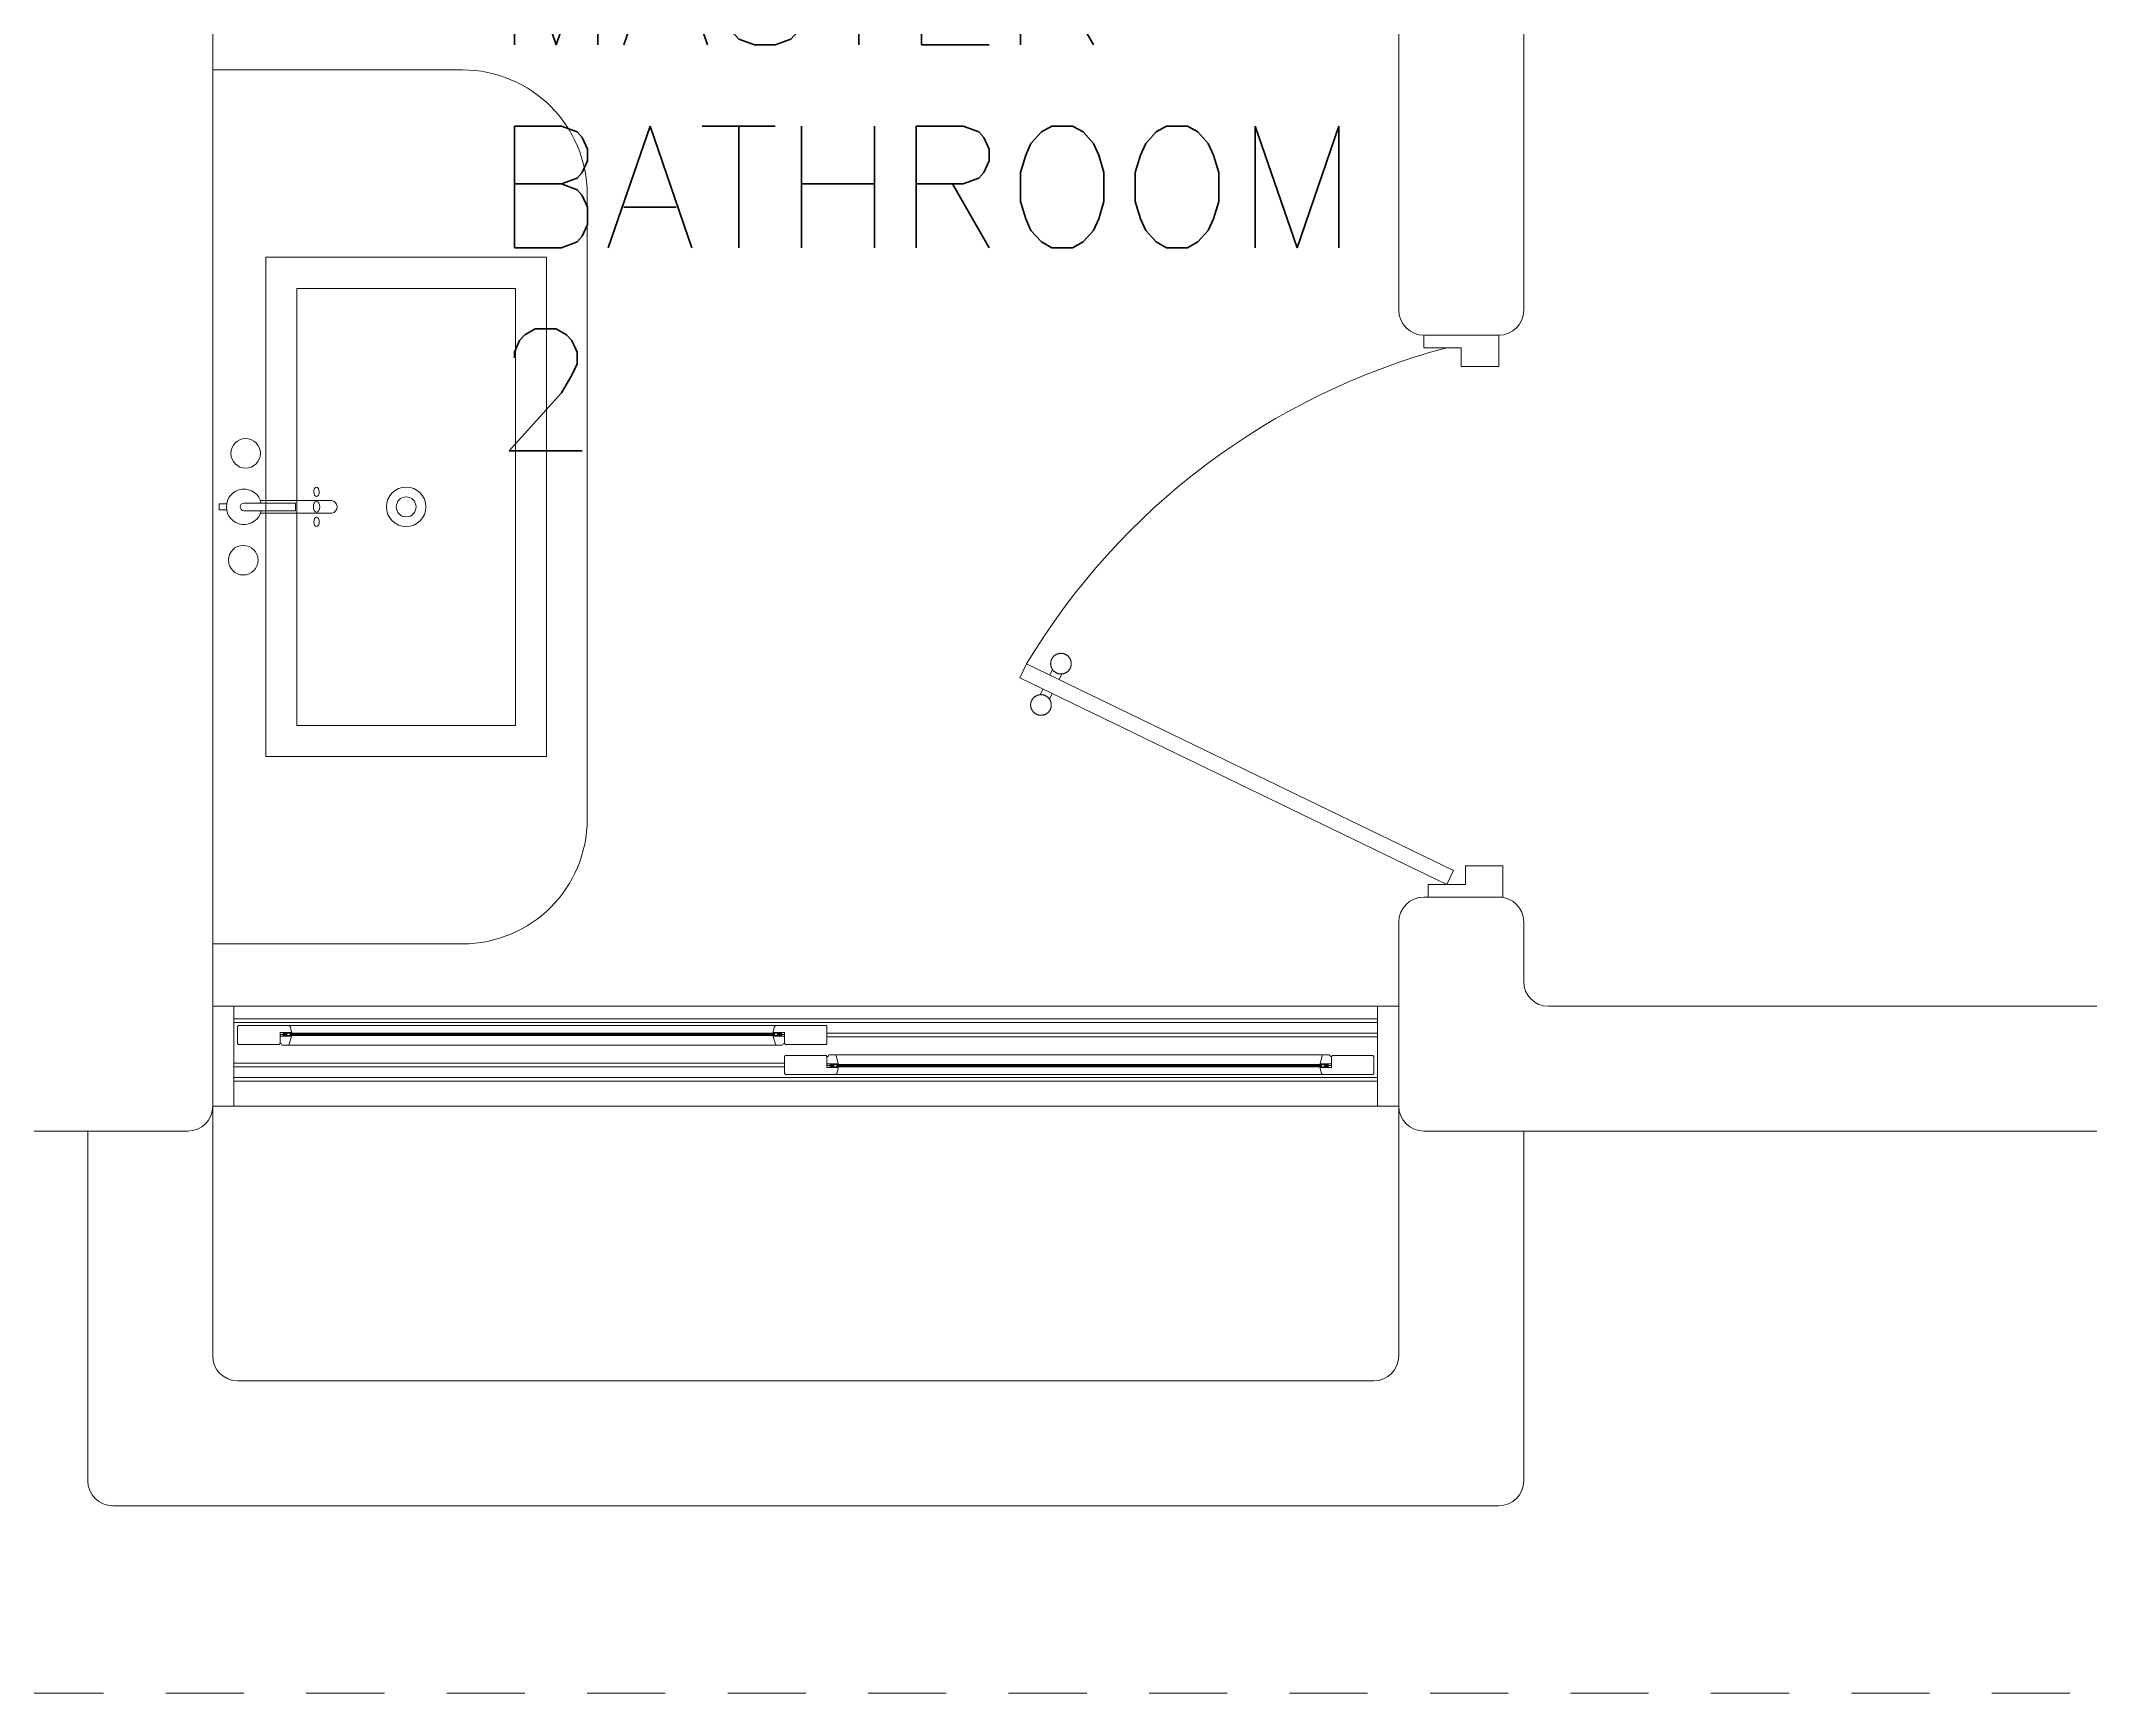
# Model space of a CAD drawing. Header units: metres. Extents: x -232 to 581, y 30 to 789.
# Drawn here: x 231.488 to 234.771, y 725.922 to 728.569 of the extents above; entities that cross this region are included whole.
import ezdxf

# ---------------------------------------------------------------- set-up
doc = ezdxf.new("R2010")
doc.units = ezdxf.units.M
doc.linetypes.add('HIDDEN2', pattern=[0.1875, 0.125, -0.0625])
doc.layers.add('1', color=1, linetype='Continuous')
for name, color, linetype, lineweight in [('A-DOOR', 35, 'Continuous', 5), ('A-WALL', 250, 'Continuous', 20), ('baños', 140, 'Continuous', 0), ('cristales', 131, 'Continuous', 0), ('muros bajitos', 252, 'Continuous', 5), ('textos', 7, 'Continuous', 0)]:
    doc.layers.add(name, color=color, linetype=linetype, lineweight=lineweight)
doc.layers.add('Techos 1', color=7, linetype='HIDDEN2', lineweight=9, true_color=0x42391a)
doc.styles.get("Standard").update_dxf_attribs({"font": 'arial.ttf'})

# ---------------------------------------------------------------- blocks, each defined once
blk = doc.blocks.new('P90')
at = {"layer": 'A-DOOR'}
for p, q in [((-0.0476, -0.8576), (0.6364, -0.5264)), ((-0.0368, -0.88), (0.6473, -0.5489)), ((0.5843, -0.5517), (0.58, -0.5427)), ((0.5992, -0.5445), (0.5949, -0.5355)), ((0.6473, -0.5489), (0.6364, -0.5264)), ((0.5952, -0.5741), (0.5995, -0.5831)), ((0.6101, -0.5669), (0.6144, -0.5759)), ((-0.0368, -0.88), (-0.0476, -0.8576))]:
    blk.add_line(p, q, dxfattribs=at)
for points in [[(-0.06, -0.02), (-0.06, -0.05), (-0.12, -0.05), (-0.12, 0), (0, 0), (0, -0.02)], [(-0.0668, -0.88), (-0.0668, -0.85), (-0.1268, -0.85), (-0.1268, -0.9), (-0.0068, -0.9), (-0.0068, -0.88)]]:
    blk.add_lwpolyline(points, close=True, dxfattribs=at)
blk.add_arc((-0.3259, -1.105), 1.1228, 31.0139, 75.0797, dxfattribs=at)
for points in [[(0.5812, -0.5096), (0.5857, -0.5096), (0.5933, -0.5141), (0.5977, -0.5218), (0.5977, -0.5306), (0.5933, -0.5383), (0.5856, -0.5427), (0.5767, -0.5427), (0.5691, -0.5383), (0.5647, -0.5306), (0.5647, -0.5217), (0.5691, -0.514), (0.5768, -0.5096), (0.5812, -0.5096)], [(0.6133, -0.5758), (0.6177, -0.5758), (0.6254, -0.5803), (0.6298, -0.5879), (0.6298, -0.5968), (0.6253, -0.6045), (0.6176, -0.6089), (0.6088, -0.6089), (0.6011, -0.6044), (0.5967, -0.5967), (0.5967, -0.5879), (0.6011, -0.5802), (0.6088, -0.5758), (0.6133, -0.5758)]]:
    blk.add_open_spline(points, degree=2, dxfattribs=at)
blk = doc.blocks.new('A$C8d867532')
at = {"layer": 'baños', "linetype": 'Continuous'}
blk.add_line((0.0395, 0.4062, 0), (0.1223, 0.4062, 0.0004), dxfattribs=at)
at = {"layer": 'baños'}
for points in [[(0.0743, 0.8), (0.5243, 0.8), (0.5243, 0), (0.0743, 0)], [(0.1243, 0.75), (0.4743, 0.75), (0.4743, 0.05), (0.1243, 0.05)]]:
    blk.add_lwpolyline(points, close=True, dxfattribs=at)
at = {"layer": 'baños', "linetype": 'Continuous'}
blk.add_lwpolyline([(0.0672, 0.3939, -9.082434), (0.0672, 0.4062)], format="xyb", dxfattribs=at)
for points, elevation in [([(0.0114, 0.405), (0.0005, 0.405), (0, 0.4043), (0, 0.3957)], 0), ([(0, 0.3957), (0.0005, 0.395), (0.0114, 0.395)], 0), ([(0.1223, 0.4062), (0.1223, 0.3939)], 0.0004)]:
    blk.add_lwpolyline(points, dxfattribs=dict(at, elevation=elevation))
at = {"layer": 'baños', "linetype": 'Continuous', "elevation": 0}
for points in [[(0.0333, 0.4, -0.385153), (0.0395, 0.4062), (0.0395, 0.4062)], [(0.0333, 0.4, 0.385153), (0.0395, 0.3939), (0.0395, 0.3939)], [(0.0661, 0.4101), (0.1804, 0.4101, -0.363105), (0.1887, 0.4, -0.363105), (0.1804, 0.39), (0.0661, 0.39)]]:
    blk.add_lwpolyline(points, format="xyb", dxfattribs=at)
at = {"layer": 'baños', "linetype": 'Continuous', "extrusion": (1.31781e-06, -1, -8.43443e-26), "elevation": -0.3939}
blk.add_lwpolyline([(0.1223, 0.0004), (0.0395, 0)], close=True, dxfattribs=at)
at = {"layer": 'baños', "linetype": 'Continuous'}
for centre, radius in [((0.0422, 0.4857), 0.0237), ((0.2993, 0.4), 0.0317), ((0.2993, 0.4), 0.0159), ((0.0384, 0.3146), 0.0237)]:
    blk.add_circle(centre, radius, dxfattribs=at)
at = {"layer": 'baños', "linetype": 'Continuous', "extrusion": (3.61622e-27, 8.43443e-26, -1)}
for centre, major_axis, ratio in [((0.1557, 0.424), (0.00005, -0.0075), 0.581577), ((0.1558, 0.4), (0, -0.0085), 0.599546), ((0.1558, 0.376), (0.00005, -0.0075), 0.581577)]:
    blk.add_ellipse(centre, major_axis=major_axis, ratio=ratio, dxfattribs=at)
at = {"layer": 'baños', "linetype": 'Continuous', "flags": 8}
for tag, p in [('TRADENAME', (0.1887, 0.4, 0)), ('MODELNUMBER', (0.1887, 0.4, 0)), ('MATERIAL', (0.1888, 0.4, 0)), ('PRODUCT', (0.1888, 0.4, 0))]:
    blk.add_attdef(tag, p, '', height=0.0000254, rotation=270.0001, dxfattribs=at)
at = {"layer": 'baños', "linetype": 'Continuous'}
for tag, p in [('MATERIAL', (0.299, 0.3999)), ('PRODUCT', (0.299, 0.3999)), ('TRADENAME', (0.2991, 0.3999)), ('MODELNUMBER', (0.2991, 0.3999))]:
    blk.add_attdef(tag, p, '', height=0.0000254, rotation=90.0001, dxfattribs=at)
blk = doc.blocks.new('21.11.2025 LN09 2DO NIVEL')
at = {"layer": 'A-DOOR', "color": 18, "true_color": 0x000000}
for p, q in [((270.4285, 140.4014), (272.3285, 140.4014)), ((270.4625, 140.2414), (270.4625, 140.4014)), ((270.4625, 140.3814), (272.2945, 140.3814)), ((272.2945, 140.2414), (272.2945, 140.4014)), ((272.3285, 140.4014), (272.3285, 140.2414)), ((270.4625, 140.3754), (272.2945, 140.3754)), ((270.4685, 140.3689), (270.47, 140.3704)), ((270.4685, 140.3419), (270.4685, 140.3689)), ((270.47, 140.3704), (270.5506, 140.3704)), ((270.554, 140.3594), (270.5365, 140.3594)), ((270.5365, 140.3594), (270.5365, 140.3419)), ((270.5365, 140.3564), (270.5415, 140.3564)), ((270.5365, 140.3564), (270.5415, 140.3564)), ((270.5415, 140.3584), (270.5475, 140.3544)), ((270.5415, 140.3544), (270.5475, 140.3584)), ((270.5506, 140.3704), (270.5525, 140.369)), ((270.5506, 140.3704), (271.3304, 140.3704)), ((270.5525, 140.369), (270.5545, 140.3609)), ((270.5545, 140.3599), (270.554, 140.3594)), ((270.5545, 140.3609), (270.5545, 140.3599)), ((271.3285, 140.369), (271.3265, 140.3609)), ((271.3265, 140.3609), (271.3265, 140.3599)), ((271.3265, 140.3599), (271.327, 140.3594)), ((271.327, 140.3594), (271.3445, 140.3594)), ((271.3304, 140.3704), (271.3285, 140.369)), ((271.411, 140.3704), (271.3304, 140.3704)), ((271.3395, 140.3584), (271.3335, 140.3544)), ((271.3395, 140.3544), (271.3335, 140.3584)), ((271.3445, 140.3564), (271.3395, 140.3564)), ((271.3445, 140.3564), (271.3395, 140.3564)), ((271.3445, 140.3594), (271.3445, 140.3419)), ((271.4125, 140.3689), (271.411, 140.3704)), ((271.4125, 140.3419), (271.4125, 140.3689)), ((272.2945, 140.3584), (271.4125, 140.3584)), ((272.2945, 140.3524), (271.4125, 140.3524)), ((270.47, 140.3404), (270.4685, 140.3419)), ((270.535, 140.3404), (270.47, 140.3404)), ((270.5365, 140.3419), (270.535, 140.3404)), ((271.3313, 140.3394), (270.5497, 140.3394)), ((271.3445, 140.3419), (271.346, 140.3404)), ((271.346, 140.3224), (271.3445, 140.3209)), ((271.3445, 140.3209), (271.3445, 140.2939)), ((271.346, 140.3404), (271.411, 140.3404)), ((271.411, 140.3224), (271.346, 140.3224)), ((271.4125, 140.3419), (271.411, 140.3404)), ((271.4125, 140.3209), (271.411, 140.3224)), ((271.4125, 140.3034), (271.4125, 140.3209)), ((271.4257, 140.3234), (272.2073, 140.3234)), ((272.2205, 140.3209), (272.222, 140.3224)), ((272.2205, 140.3034), (272.2205, 140.3209)), ((272.222, 140.3224), (272.287, 140.3224)), ((272.287, 140.3224), (272.2885, 140.3209)), ((272.2885, 140.3209), (272.2885, 140.2939)), ((271.3445, 140.3104), (270.4625, 140.3104)), ((271.3445, 140.3044), (270.4625, 140.3044)), ((270.4625, 140.2874), (272.2945, 140.2874)), ((271.3445, 140.2939), (271.346, 140.2924)), ((271.346, 140.2924), (271.4266, 140.2924)), ((271.4125, 140.3064), (271.4175, 140.3064)), ((271.4125, 140.3064), (271.4175, 140.3064)), ((271.43, 140.3034), (271.4125, 140.3034)), ((271.4175, 140.3044), (271.4235, 140.3084)), ((271.4175, 140.3084), (271.4235, 140.3044)), ((271.4266, 140.2924), (271.4285, 140.2939)), ((272.2064, 140.2924), (271.4266, 140.2924)), ((271.4285, 140.2939), (271.4305, 140.3019)), ((271.4305, 140.3029), (271.43, 140.3034)), ((271.4305, 140.3019), (271.4305, 140.3029)), ((272.2025, 140.3029), (272.203, 140.3034)), ((272.2025, 140.3019), (272.2025, 140.3029)), ((272.2045, 140.2939), (272.2025, 140.3019)), ((272.203, 140.3034), (272.2205, 140.3034)), ((272.2064, 140.2924), (272.2045, 140.2939)), ((272.287, 140.2924), (272.2064, 140.2924)), ((272.2155, 140.3044), (272.2095, 140.3084)), ((272.2155, 140.3084), (272.2095, 140.3044)), ((272.2205, 140.3064), (272.2155, 140.3064)), ((272.2205, 140.3064), (272.2155, 140.3064)), ((272.2885, 140.2939), (272.287, 140.2924)), ((270.4625, 140.2814), (272.2945, 140.2814)), ((270.4285, 140.2414), (272.3285, 140.2414))]:
    blk.add_line(p, q, dxfattribs=at)
for points in [[(270.5365, 140.3564), (270.5415, 140.3564), (270.5415, 140.3564), (270.5365, 140.3564)], [(270.5415, 140.3584), (270.5475, 140.3584), (270.5475, 140.3544), (270.5415, 140.3544)], [(270.5415, 140.3544), (271.3395, 140.3544), (271.3395, 140.3584), (270.5415, 140.3584)], [(270.5415, 140.3584), (271.3395, 140.3584), (271.3395, 140.3544), (270.5415, 140.3544)], [(270.554, 140.3594), (270.542, 140.3594), (270.542, 140.3584), (270.554, 140.3584)], [(270.554, 140.3544), (270.542, 140.3544), (270.542, 140.3534), (270.554, 140.3534)], [(270.5475, 140.3584), (270.5525, 140.3584), (270.5525, 140.3544), (270.5475, 140.3544)], [(271.327, 140.3594), (271.339, 140.3594), (271.339, 140.3584), (271.327, 140.3584)], [(271.327, 140.3544), (271.339, 140.3544), (271.339, 140.3534), (271.327, 140.3534)], [(271.3335, 140.3584), (271.3285, 140.3584), (271.3285, 140.3544), (271.3335, 140.3544)], [(271.3395, 140.3584), (271.3335, 140.3584), (271.3335, 140.3544), (271.3395, 140.3544)], [(271.3445, 140.3564), (271.3395, 140.3564), (271.3395, 140.3564), (271.3445, 140.3564)], [(271.4125, 140.3064), (271.4175, 140.3064), (271.4175, 140.3064), (271.4125, 140.3064)], [(272.2155, 140.3084), (271.4175, 140.3084), (271.4175, 140.3044), (272.2155, 140.3044)], [(272.2155, 140.3044), (271.4175, 140.3044), (271.4175, 140.3084), (272.2155, 140.3084)], [(271.4175, 140.3044), (271.4235, 140.3044), (271.4235, 140.3084), (271.4175, 140.3084)], [(271.43, 140.3084), (271.418, 140.3084), (271.418, 140.3094), (271.43, 140.3094)], [(271.43, 140.3034), (271.418, 140.3034), (271.418, 140.3044), (271.43, 140.3044)], [(271.4235, 140.3044), (271.4285, 140.3044), (271.4285, 140.3084), (271.4235, 140.3084)], [(272.203, 140.3084), (272.215, 140.3084), (272.215, 140.3094), (272.203, 140.3094)], [(272.203, 140.3034), (272.215, 140.3034), (272.215, 140.3044), (272.203, 140.3044)], [(272.2095, 140.3044), (272.2045, 140.3044), (272.2045, 140.3084), (272.2095, 140.3084)], [(272.2155, 140.3044), (272.2095, 140.3044), (272.2095, 140.3084), (272.2155, 140.3084)], [(272.2205, 140.3064), (272.2155, 140.3064), (272.2155, 140.3064), (272.2205, 140.3064)]]:
    blk.add_lwpolyline(points, close=True, dxfattribs=at)
for points in [[(270.5387, 140.3409, 0.341999), (270.5367, 140.3424), (270.5365, 140.3428), (270.5365, 140.3524), (270.5375, 140.3534), (270.5545, 140.3534), (270.5545, 140.3529), (270.5512, 140.3405, -0.339454), (270.5497, 140.3394), (270.5406, 140.3394, -0.341999)], [(271.3424, 140.3409, -0.341999), (271.3443, 140.3424), (271.3445, 140.3428), (271.3445, 140.3524), (271.3435, 140.3534), (271.3265, 140.3534), (271.3265, 140.3529), (271.3298, 140.3405, 0.339454), (271.3313, 140.3394), (271.3404, 140.3394, 0.341999)], [(271.4147, 140.3219, -0.341999), (271.4127, 140.3204), (271.4125, 140.3201), (271.4125, 140.3104), (271.4135, 140.3094), (271.4305, 140.3094), (271.4305, 140.3099), (271.4272, 140.3223, 0.339454), (271.4257, 140.3234), (271.4166, 140.3234, 0.341999)], [(272.2184, 140.3219, 0.341999), (272.2203, 140.3204), (272.2205, 140.3201), (272.2205, 140.3104), (272.2195, 140.3094), (272.2025, 140.3094), (272.2025, 140.3099), (272.2058, 140.3223, -0.339454), (272.2073, 140.3234), (272.2164, 140.3234, -0.341999)]]:
    blk.add_lwpolyline(points, format="xyb", close=True, dxfattribs=at)
at = {"layer": 'A-WALL', "color": 18, "true_color": 0x000000}
for p, q in [((272.5285, 141.5164), (272.5285, 144.8374)), ((272.3285, 143.8115), (272.3285, 141.5164)), ((270.4285, 142.7524), (270.4285, 140.2414)), ((272.3685, 141.4764), (272.4885, 141.4764)), ((272.3685, 140.5764), (272.4885, 140.5764)), ((272.3285, 140.5364), (272.3285, 140.2414)), ((272.5285, 140.5364), (272.5285, 140.4414)), ((273.5136, 140.4014), (272.5685, 140.4014)), ((270.3885, 140.2014), (269.3935, 140.2014)), ((273.5136, 140.2014), (272.3685, 140.2014))]:
    blk.add_line(p, q, dxfattribs=at)
for centre, start, end in [((272.3685, 141.5164), 180, 270), ((272.4885, 141.5164), 270, 0), ((272.3685, 140.5364), 90, 180), ((272.4885, 140.5364), 0, 90), ((272.5685, 140.4414), 180, 270), ((270.3885, 140.2414), 270, 0), ((272.3685, 140.2414), 180, 270)]:
    blk.add_arc(centre, 0.04, start, end, dxfattribs=at)
at = {"layer": 'baños', "color": 18, "true_color": 0x000000}
for p, q in [((270.8285, 141.9014), (270.4285, 141.9014)), ((271.0285, 141.7014), (271.0285, 140.7014)), ((270.8285, 140.5014), (270.4285, 140.5014))]:
    blk.add_line(p, q, dxfattribs=at)
for centre, start, end in [((270.8285, 141.7014), 0, 90), ((270.8285, 140.7014), 270, 0)]:
    blk.add_arc(centre, 0.2, start, end, dxfattribs=at)
at = {"layer": 'cristales', "color": 18, "true_color": 0x000000, "const_width": 0.004}
for points in [[(270.5525, 140.3564), (271.3285, 140.3564)], [(272.2045, 140.3064), (271.4285, 140.3064)]]:
    blk.add_lwpolyline(points, dxfattribs=at)
at = {"layer": 'muros bajitos', "color": 18, "true_color": 0x000000}
for p, q in [((270.4285, 140.2414), (270.4285, 139.8414)), ((272.3285, 140.2414), (272.3285, 139.8414)), ((270.2285, 140.2014), (270.2285, 139.6414)), ((272.5285, 140.2014), (272.5285, 139.6414)), ((272.2885, 139.8014), (270.4685, 139.8014)), ((272.4885, 139.6014), (270.2685, 139.6014))]:
    blk.add_line(p, q, dxfattribs=at)
for centre, start, end in [((270.4685, 139.8414), 180, 270), ((272.2885, 139.8414), 270, 0), ((270.2685, 139.6414), 180, 270), ((272.4885, 139.6414), 270, 0)]:
    blk.add_arc(centre, 0.04, start, end, dxfattribs=at)
at = {"layer": 'Techos 1', "color": 18, "true_color": 0x000000}
blk.add_line((258.4285, 139.3014), (283.8785, 139.3014), dxfattribs=at)
at = {"layer": '1', "color": 18, "true_color": 0x000000}
ref = blk.add_blockref('A$C8d867532', (270.4391, 140.8014), dxfattribs=at)
ref.add_attrib('MATERIAL', 'VITREOUS CHINA', (270.7381, 141.2016), dxfattribs={"layer": 'baños', "linetype": 'Continuous', "height": 0.0000254, "rotation": 270.0001})
ref.add_attrib('PRODUCT', 'BATHROOM SINK', (270.7381, 141.2016), dxfattribs={"layer": 'baños', "linetype": 'Continuous', "height": 0.0000254, "rotation": 270.0001})
ref.add_attrib('TRADENAME', 'VOX', (270.7381, 141.2014), dxfattribs={"layer": 'baños', "linetype": 'Continuous', "height": 0.0000254, "rotation": 270.0001})
ref.add_attrib('MODELNUMBER', 'K-5373', (270.7382, 141.2014), dxfattribs={"layer": 'baños', "linetype": 'Continuous', "height": 0.0000254, "rotation": 270.0001})
ref.add_attrib('MATERIAL', 'BRASS', (270.6279, 141.2014, 0), dxfattribs={"layer": 'baños', "linetype": 'Continuous', "height": 0.0000254, "rotation": 90.0001})
ref.add_attrib('PRODUCT', 'FAUCETS', (270.6279, 141.2013, 0), dxfattribs={"layer": 'baños', "linetype": 'Continuous', "height": 0.0000254, "rotation": 90.0001})
ref.add_attrib('TRADENAME', 'PURIST', (270.6278, 141.2013, 0), dxfattribs={"layer": 'baños', "linetype": 'Continuous', "height": 0.0000254, "rotation": 90.0001})
ref.add_attrib('MODELNUMBER', 'K-14404-4A', (270.6278, 141.2013, 0), dxfattribs={"layer": 'baños', "linetype": 'Continuous', "height": 0.0000254, "rotation": 90.0001})
at = {"layer": 'A-DOOR', "color": 18, "true_color": 0x000000, "xscale": -1}
blk.add_blockref('P90', (272.3685, 141.4764), dxfattribs=at)
at = {"layer": 'baños', "color": 18, "linetype": 'Continuous', "true_color": 0x000000, "flags": 8}
for tag, p in [('TRADENAME', (265.5139, 159.7825, 0)), ('MODELNUMBER', (265.5139, 159.7825, 0)), ('PRODUCT', (265.5139, 159.7825, 0)), ('MATERIAL', (265.5139, 159.7824, 0)), ('MODELNUMBER', (266.6886, 159.7825, 0)), ('PRODUCT', (266.6886, 159.7825, 0)), ('TRADENAME', (266.6886, 159.7825, 0)), ('MATERIAL', (266.6886, 159.7824, 0))]:
    blk.add_attdef(tag, p, '', height=0.0000254, rotation=180.0001, dxfattribs=at)
at = {"layer": 'textos', "color": 18, "true_color": 0x000000, "insert": (270.8784, 141.2914), "char_height": 0.195, "width": 1.854973, "attachment_point": 7}
blk.add_mtext('{\\Fromans|c0;MASTER BATHROOM\\P2}', dxfattribs=at)

msp = doc.modelspace()

# ---------------------------------------------------------------- block references
at = {"color": 1}
msp.add_blockref('21.11.2025 LN09 2DO NIVEL', (-38.6658, 586.621), dxfattribs=at)

doc.saveas('drawing.dxf')
